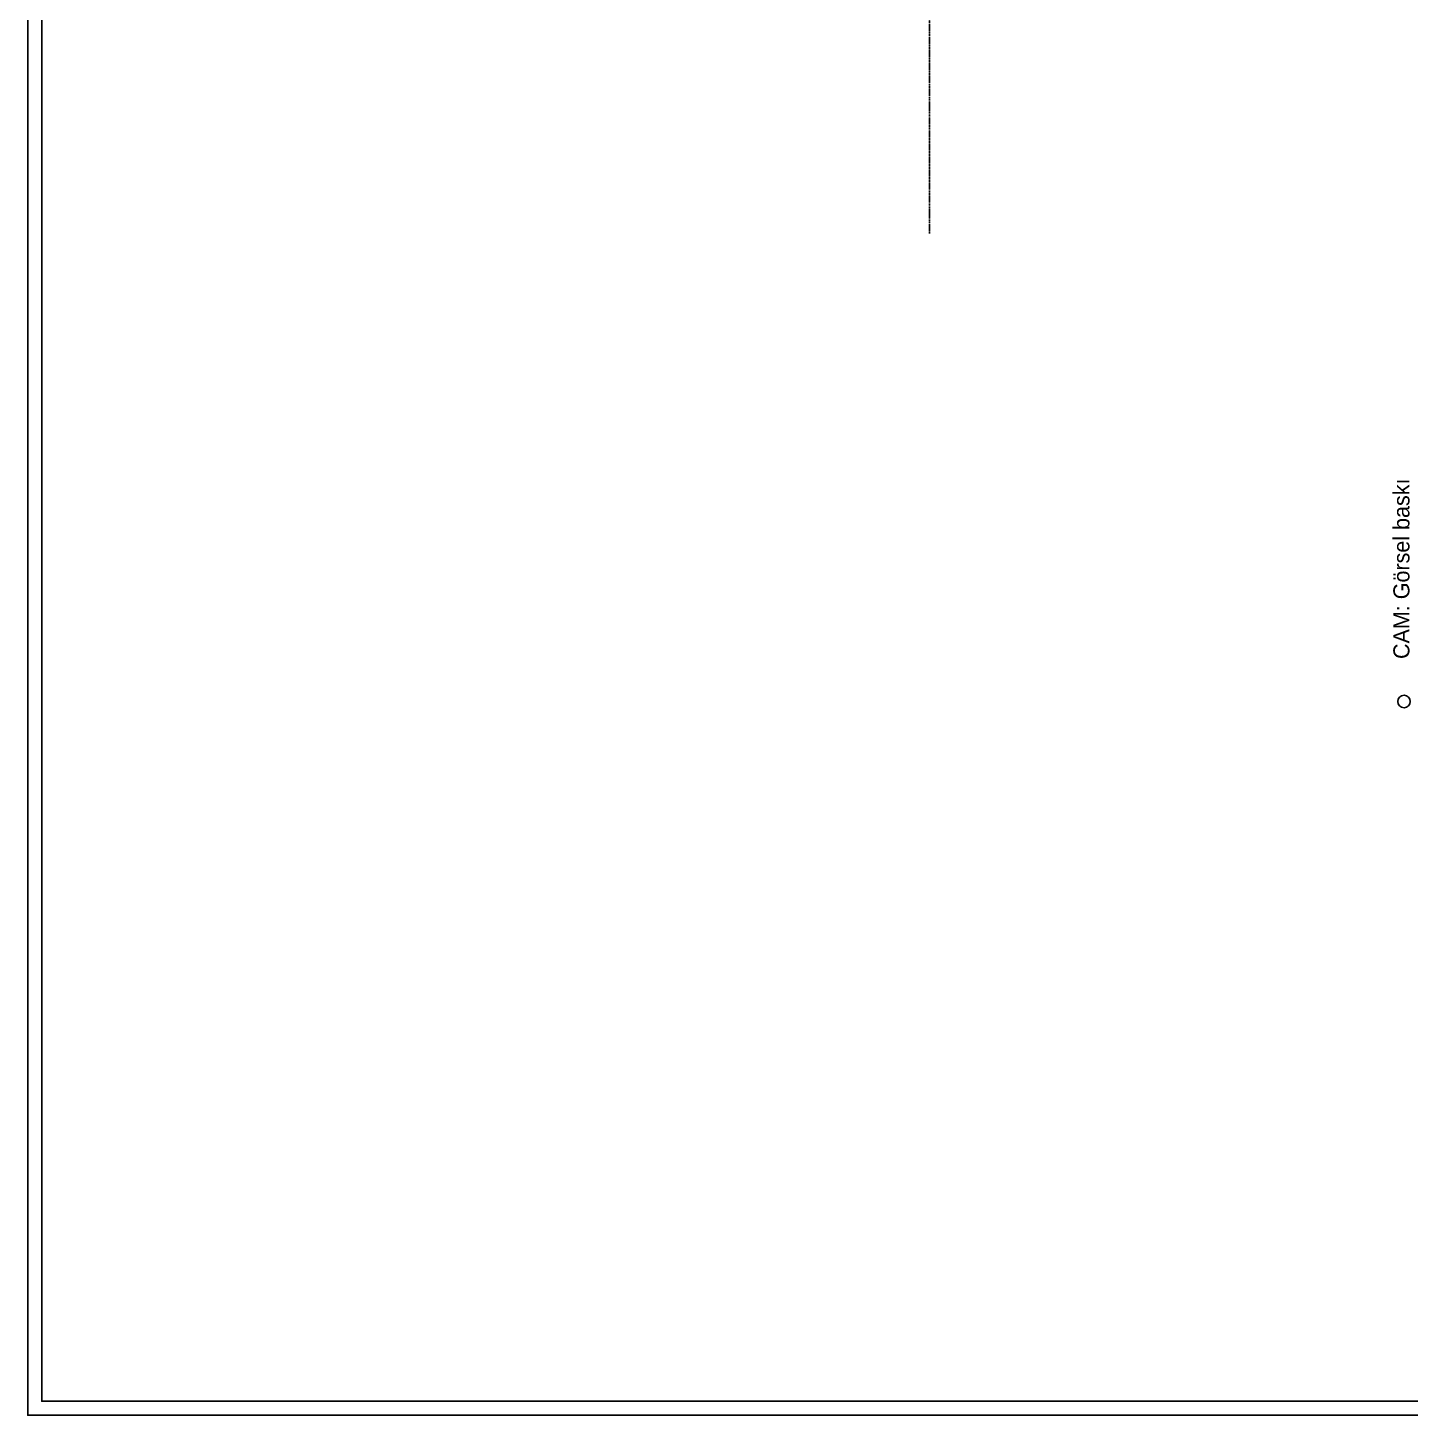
# Model space of a CAD drawing. Header units: millimetres. Extents: x 7703 to 16070, y -6855 to 95.
# Drawn here: x 12039 to 13022, y -6855 to -5869 of the extents above; entities that cross this region are included whole.
import ezdxf

# ---------------------------------------------------------------- set-up
doc = ezdxf.new("R2010")
doc.units = ezdxf.units.MM
doc.linetypes.add('BORDER', pattern=[1.75, 0.5, -0.25, 0.5, -0.25, 0, -0.25])
doc.layers.add('Cember', color=7, linetype='Continuous')
doc.layers.add('Kıtc-025 Antet', color=7, linetype='Continuous')
doc.styles.get("Standard").update_dxf_attribs({"font": 'stylu.ttf', "height": 10})

msp = doc.modelspace()

# ---------------------------------------------------------------- linework, layer by layer
at = {"color": 0, "linetype": 'BORDER'}
msp.add_line((12680.11, -5849.11), (12680.11, -6014.94), dxfattribs=at)
at = {"layer": 'Cember', "linetype": 'Continuous', "lineweight": -3}
msp.add_circle((13017.49, -6347.63), 4.43, dxfattribs=at)
at = {"layer": 'Kıtc-025 Antet'}
for points in [[(16069.97, -3954.68), (16069.97, -6855.18), (12039.03, -6855.18), (12039.03, -3954.68)], [(16059.97, -3964.68), (16059.97, -6845.18), (12049.03, -6845.18), (12049.03, -3964.68)]]:
    msp.add_lwpolyline(points, close=True, dxfattribs=at)

# ---------------------------------------------------------------- texts
msp.add_text('CAM: Görsel baskı', height=11.4353, rotation=90).set_placement((13021.34, -6317.42))

doc.saveas('drawing.dxf')
